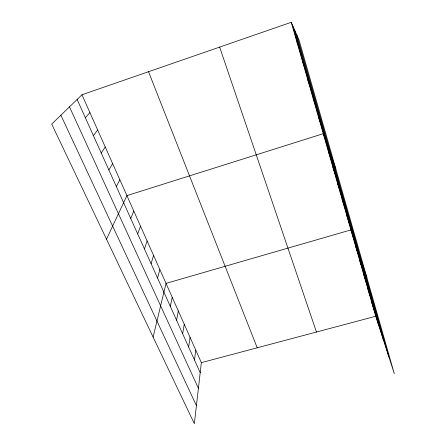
<?xml version="1.0" encoding="UTF-8"?>
<svg xmlns="http://www.w3.org/2000/svg" width="446" height="446" viewBox="0 0 446 446"><rect width="100%" height="100%" fill="white"/><g stroke="black" fill="none" stroke-linecap="round" stroke-linejoin="round"><path stroke-width="0.67" d="M81.969 94.764L201.352 362.648L194.339 423.7L51.719 124.122L81.969 94.764L291.255 22.3L298.954 39.778L394.281 373.592L375.722 316.264L291.255 22.3M194.478 360.006L195.772 350.132M188.63 347.027L190.08 337.354M182.654 333.764L184.259 324.298M176.549 320.206L178.316 310.957M170.305 306.341L172.24 297.326M153.101 337.076L166.029 283.388L350.907 229.913L366.986 278.02M157.572 278.081L159.863 269.557M151.088 263.686L153.569 255.424M144.454 248.957L147.124 240.974M137.669 233.888L140.54 226.2M130.723 218.468L133.806 211.081M106.505 239.201L126.915 195.621L323.261 133.683L335.888 169.112M116.328 186.512L119.862 179.794M108.869 169.948L112.643 163.593M101.225 152.978L105.25 147.002M93.387 135.59L97.68 130.015M85.359 117.755L89.919 112.604M201.352 362.648L375.722 316.264M60.885 115.23L196.418 405.615M69.487 106.878L198.403 388.327M77.119 99.469L200.198 372.7M296.936 42.069L298.313 45.397M302.466 61.325L303.988 65.183M148.535 71.717L257.197 347.791M307.863 80.102L309.524 84.456M313.12 98.41L314.915 103.238M318.254 116.261L320.167 121.535M328.144 150.687L330.285 156.786M332.911 167.283L335.158 173.762M337.572 183.496L339.913 190.33M342.121 199.329L344.557 206.509M219.644 47.098L316.459 332.03M346.564 214.794L349.09 222.303M355.284 245.138L357.976 253.25M359.56 260.012L362.33 268.408M363.735 274.552L366.579 283.216M367.822 288.768L370.732 297.688M371.813 302.667L374.791 311.832M296.607 34.448L388.756 356.538M294.41 29.469L383.499 340.287M292.476 25.076L378.76 325.658"/></g></svg>
